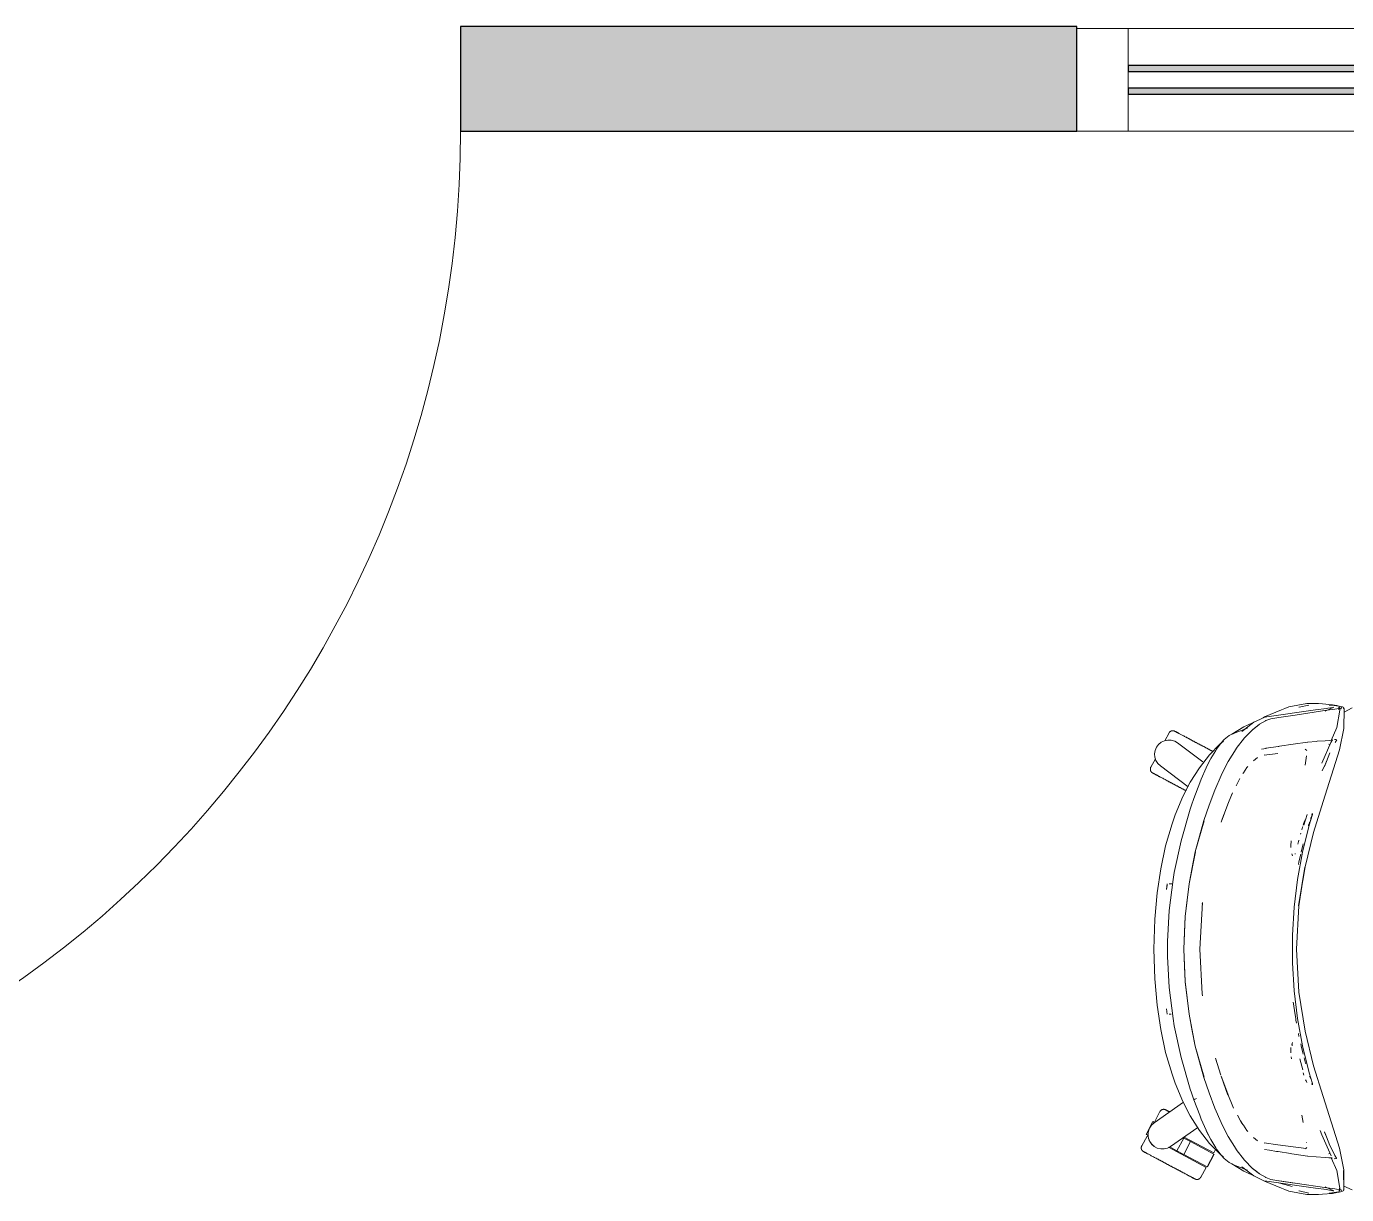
# Model space of a CAD drawing. Header units: millimetres. Extents: x 155927 to 295199, y -4084 to 97293.
# Drawn here: x 184676 to 185961, y 12473 to 13610 of the extents above; entities that cross this region are included whole.
import ezdxf

# ---------------------------------------------------------------- set-up
doc = ezdxf.new("R2010")
doc.units = ezdxf.units.MM
doc.header["$MEASUREMENT"] = 0
for name, color, linetype, lineweight in [('A-DOOR', 4, 'CONTINUOUS', 9), ('A-GLAZ-CURT', 7, 'CONTINUOUS', 9), ('A-GLAZ-CWMG', 7, 'CONTINUOUS', 9), ('A-WALL-PATT', 7, 'CONTINUOUS', 9), ('G-IMPT', 8, 'CONTINUOUS', 9), ('I-FURN', 8, 'CONTINUOUS', 9), ('I-WALL', 7, 'CONTINUOUS', 9)]:
    doc.layers.add(name, color=color, linetype=linetype, lineweight=lineweight)

msp = doc.modelspace()

# ---------------------------------------------------------------- hatches: boundary and pattern name
at = {"layer": 'A-GLAZ-CURT'}
h = msp.add_hatch(color=256, dxfattribs=at)
h.paths.add_polyline_path([(185748.8, 13543.6), (186598.8, 13543.6), (186598.8, 13549.6), (185748.8, 13549.6)], flags=0)
h.paths.add_polyline_path([(186598.8, 13565.6), (186598.8, 13571.6), (185748.8, 13571.6), (185748.8, 13565.6), (186553.2, 13565.6)], flags=0)
at = {"layer": 'A-WALL-PATT'}
msp.add_hatch(color=256, dxfattribs=at).paths.add_polyline_path([(185698.8, 13507.6), (185698.8, 13609.6), (185098.8, 13609.6), (185098.8, 13507.6)], flags=0)

# ---------------------------------------------------------------- linework, layer by layer
at = {"layer": 'A-DOOR'}
msp.add_arc((184088.8, 13507.6), 1010, 270, 0, dxfattribs=at)
at = {"layer": 'A-GLAZ-CURT', "lineweight": 30}
for p, q in [((186598.8, 13571.6), (185748.8, 13571.6)), ((185748.8, 13571.6), (185748.8, 13565.6)), ((185748.8, 13565.6), (186598.8, 13565.6)), ((186598.8, 13549.6), (185748.8, 13549.6)), ((185748.8, 13549.6), (185748.8, 13543.6)), ((185748.8, 13543.6), (186598.8, 13543.6))]:
    msp.add_line(p, q, dxfattribs=at)
at = {"layer": 'A-GLAZ-CWMG', "lineweight": 20}
for p, q in [((185748.8, 13607.6), (185698.8, 13607.6)), ((185698.8, 13607.6), (185698.8, 13507.6)), ((185748.8, 13507.6), (185748.8, 13607.6)), ((185698.8, 13507.6), (185748.8, 13507.6))]:
    msp.add_line(p, q, dxfattribs=at)
at = {"layer": 'A-GLAZ-CWMG'}
for p, q in [((186598.8, 13607.6), (185748.8, 13607.6)), ((186598.8, 13507.6), (185748.8, 13507.6))]:
    msp.add_line(p, q, dxfattribs=at)
at = {"layer": 'G-IMPT'}
for p, q in [((185881.5, 12937.6), (185898, 12944.4)), ((185931.2, 12944.5), (185883.9, 12937.8)), ((185898, 12944.4), (185901.3, 12945.8)), ((185905.2, 12947.4), (185901.3, 12945.8)), ((185922.9, 12950.6), (185905.2, 12947.4)), ((185942.1, 12944.1), (185911.3, 12939.5)), ((185915.4, 12947.2), (185914.9, 12947)), ((185924.7, 12949.2), (185915.4, 12947.2)), ((185922.9, 12950.6), (185929.9, 12950.7)), ((185929.9, 12950.7), (185934, 12950.7)), ((185931.2, 12944.5), (185941.8, 12945.9)), ((185938, 12950.3), (185934, 12950.7)), ((185947.3, 12949.5), (185938, 12950.3)), ((185949, 12947.1), (185940.6, 12943.1)), ((185943.1, 12946.1), (185941.8, 12945.9)), ((185950, 12945.2), (185942.1, 12944.1)), ((185943.1, 12946.1), (185948.1, 12946.9)), ((185947.1, 12949), (185944.5, 12949.2)), ((185951.8, 12948.5), (185947.1, 12949)), ((185947.3, 12949.5), (185947.8, 12949.5)), ((185947.8, 12949.5), (185952, 12948.7)), ((185949, 12947.1), (185948.1, 12946.9)), ((185956.2, 12946.3), (185950, 12945.2)), ((185952.4, 12948.4), (185951.8, 12948.5)), ((185952, 12948.7), (185954.3, 12948.2)), ((185952.1, 12927.2), (185954.8, 12944.2)), ((185952.4, 12948.4), (185955.7, 12947.9)), ((185953.6, 12944.9), (185954.3, 12948.2)), ((185953.6, 12944.9), (185954.1, 12947.8)), ((185954.1, 12947.8), (185954.8, 12944.2)), ((185955.6, 12946.1), (185956.7, 12946.7)), ((185955.6, 12946.1), (185956.2, 12946.3)), ((185957.6, 12947.3), (185955.7, 12947.9)), ((185955.8, 12945.2), (185955.9, 12945.7)), ((185956.2, 12946.3), (185955.9, 12945.7)), ((185956.2, 12946.3), (185956.7, 12946.7)), ((185957.6, 12947.3), (185958.1, 12947)), ((185958.1, 12947), (185958.5, 12946.5)), ((185959.1, 12945.5), (185958.5, 12946.5)), ((185958.6, 12945.9), (185958.5, 12946.5)), ((185958.5, 12946.5), (185958.5, 12946.4)), ((185958.6, 12945.9), (185958.5, 12946.4)), ((185958.7, 12926.5), (185959.1, 12945.5)), ((185959, 12942.3), (185966.9, 12946.4)), ((185859.4, 12923.6), (185871.1, 12932.5)), ((185869.9, 12931.9), (185861.3, 12927.9)), ((185876.8, 12930.6), (185869.8, 12925.1)), ((185877.6, 12935.6), (185871.1, 12932.5)), ((185876.8, 12930.6), (185882.6, 12933.9)), ((185877.6, 12935.6), (185881, 12937.1)), ((185880.3, 12936.9), (185881.5, 12937.6)), ((185883.9, 12937.8), (185881, 12937.1)), ((185882.6, 12933.9), (185883, 12934.1)), ((185887.8, 12935.8), (185883, 12934.1)), ((185887.8, 12935.8), (185895.5, 12937.1)), ((185911.3, 12939.5), (185895.5, 12937.1)), ((185847.3, 12919.5), (185842.4, 12915.6)), ((185847.3, 12919.5), (185848.4, 12920.1)), ((185848.4, 12920.1), (185850.9, 12921.2)), ((185861.3, 12927.9), (185849.8, 12920.8)), ((185850.9, 12921.2), (185853.1, 12922.3)), ((185865, 12926.8), (185853.1, 12922.3)), ((185859.4, 12923.6), (185861.4, 12924.8)), ((185862.1, 12917.2), (185869.8, 12925.1)), ((185869.6, 12924.8), (185876.5, 12930.2)), ((185869.6, 12924.8), (185873.2, 12927.6)), ((185876.5, 12930.2), (185873.2, 12927.6)), ((185952.1, 12927.2), (185946.5, 12914.8)), ((185958.7, 12926.5), (185954.5, 12905.5)), ((185837.9, 12911.1), (185827.9, 12900.9)), ((185829.2, 12897.1), (185834, 12905.1)), ((185834.8, 12906.4), (185834, 12905.1)), ((185839.6, 12912.6), (185834.8, 12906.4)), ((185837.9, 12911.1), (185841.6, 12914.1)), ((185842.4, 12915.6), (185839.6, 12912.6)), ((185850, 12900.5), (185853.9, 12906.6)), ((185853.9, 12906.6), (185854, 12906.8)), ((185862.1, 12917.2), (185854, 12906.8)), ((185878.6, 12906.1), (185880.8, 12906.6)), ((185880.8, 12906.6), (185882.8, 12907)), ((185883.2, 12907.1), (185882.8, 12907)), ((185894.9, 12908.9), (185883.2, 12907.1)), ((185894.9, 12908.9), (185895.6, 12909)), ((185896.1, 12909.1), (185895.6, 12909)), ((185909.4, 12911.2), (185896.1, 12909.1)), ((185909.4, 12911.2), (185923.5, 12913.2)), ((185922.8, 12904.8), (185921.2, 12906.1)), ((185923.6, 12913.2), (185923.5, 12913.2)), ((185923.6, 12913.2), (185931.8, 12913.8)), ((185931.8, 12913.8), (185932.8, 12913.9)), ((185932.8, 12913.9), (185940.7, 12914.5)), ((185946, 12912.7), (185937.5, 12892.7)), ((185938.5, 12855.3), (185954.5, 12905.5)), ((185940.7, 12914.5), (185944.5, 12914.8)), ((185944.5, 12911), (185944.1, 12910.7)), ((185944.6, 12914.8), (185944.5, 12914.8)), ((185944.6, 12914.8), (185947, 12915.1)), ((185947.7, 12915.4), (185946, 12912.7)), ((185947, 12915.1), (185947.7, 12915.4)), ((185947, 12915.1), (185947, 12915.1)), ((185949.6, 12915.8), (185951, 12915.7)), ((185951.9, 12915.4), (185950.3, 12912.9)), ((185950.3, 12912.9), (185951.9, 12915.4)), ((185951.9, 12915.4), (185950.4, 12912.9)), ((185951, 12915.7), (185951.9, 12915.4)), ((185951.9, 12915.4), (185951.9, 12915.4)), ((185818.1, 12888.2), (185827.9, 12900.9)), ((185828.9, 12896.5), (185824.9, 12888.5)), ((185828.9, 12896.5), (185829.2, 12897.1)), ((185842.7, 12887.4), (185846.2, 12894.2)), ((185850, 12900.5), (185846.2, 12894.2)), ((185870.8, 12894.9), (185874.7, 12898.3)), ((185894.6, 12902.2), (185881.3, 12900.4)), ((185881.3, 12900.4), (185881.8, 12900.6)), ((185922.5, 12899.9), (185921.1, 12890.7)), ((185922.5, 12899.9), (185922.4, 12899.5)), ((185940.8, 12892), (185937.8, 12885.3)), ((185939.8, 12889.4), (185941.8, 12894.6)), ((185941.8, 12894.6), (185939.8, 12889.4)), ((185941.8, 12894.3), (185939.8, 12889.4)), ((185941.8, 12894.3), (185945.1, 12902.8)), ((185809.1, 12874), (185818.1, 12888.2)), ((185824.7, 12888.1), (185819.9, 12877.1)), ((185824.7, 12888.1), (185824.9, 12888.5)), ((185833.1, 12866.5), (185839.3, 12880.7)), ((185842.7, 12887.4), (185839.3, 12880.7)), ((185861, 12883.2), (185860.6, 12882.6)), ((185864.5, 12888.3), (185861, 12883.2)), ((185864.5, 12888.3), (185865.3, 12889.4)), ((185802.1, 12860.2), (185809.1, 12874)), ((185812.9, 12858.4), (185818.5, 12873.5)), ((185819.9, 12877.1), (185818.5, 12873.5)), ((185827.6, 12851.6), (185833.1, 12866.5)), ((185857.5, 12877.7), (185854, 12870.7)), ((185794.5, 12842.2), (185802.1, 12860.2)), ((185812.9, 12858.4), (185810.5, 12851.6)), ((185845.9, 12852.8), (185846.6, 12854.5)), ((185846.6, 12854.5), (185850.3, 12863.8)), ((185850.3, 12863.8), (185849.3, 12861.6)), ((185929.3, 12825.3), (185938.5, 12855.3)), ((185794.5, 12842.2), (185791.5, 12833.5)), ((185809.3, 12848), (185800.4, 12817.1)), ((185809.3, 12848), (185810.5, 12851.6)), ((185827.6, 12851.6), (185822.6, 12836.7)), ((185839.2, 12835.3), (185845.9, 12852.8)), ((185839.2, 12835.3), (185841.9, 12842.8)), ((185919.9, 12832.3), (185923, 12842.7)), ((185925.1, 12832.3), (185928.4, 12843.5)), ((185925.1, 12832.3), (185928.2, 12843.1)), ((185925.1, 12832.3), (185928.2, 12842.8)), ((185927.3, 12843), (185927.9, 12843.3)), ((185927.3, 12843), (185927.5, 12843.1)), ((185928.4, 12843.5), (185928.2, 12843.7)), ((185928.2, 12842.8), (185928.2, 12843.1)), ((185791.5, 12833.5), (185785.3, 12812.2)), ((185814.2, 12806.2), (185822.6, 12836.7)), ((185814.2, 12806.2), (185822.7, 12836.6)), ((185818.9, 12823.4), (185822.7, 12836.6)), ((185918.6, 12830.3), (185917.8, 12827.9)), ((185918.6, 12806), (185925.1, 12832.3)), ((185918.9, 12831.1), (185918.6, 12830.3)), ((185920, 12834.6), (185919.3, 12832.3)), ((185920, 12834.6), (185920.3, 12835.3)), ((185921, 12837.4), (185920.3, 12835.3)), ((185924.5, 12832.3), (185924.3, 12831.8)), ((185924.5, 12832.3), (185925.2, 12834.5)), ((185925.5, 12835.3), (185925.2, 12834.5)), ((185926.5, 12838), (185926.8, 12839)), ((185926.8, 12839), (185927.2, 12840.1)), ((185793.7, 12786.3), (185800.4, 12817.1)), ((185818.9, 12823.4), (185814.2, 12806.2)), ((185907.2, 12812.7), (185907.5, 12816.4)), ((185907.5, 12816.4), (185907.6, 12816.9)), ((185914.9, 12817.8), (185913.9, 12813.9)), ((185914.9, 12817.8), (185914.6, 12816.2)), ((185916.9, 12824.6), (185916.5, 12823.4)), ((185929.3, 12825.3), (185921, 12791.6)), ((185785.3, 12812.2), (185780.5, 12789.9)), ((185808.1, 12775.1), (185814.3, 12806.3)), ((185814.3, 12806.3), (185808.1, 12775.1)), ((185814.2, 12806.2), (185811.2, 12791.2)), ((185907.2, 12812.7), (185907.1, 12811.3)), ((185907.1, 12810.6), (185907.1, 12811.3)), ((185908.7, 12802.5), (185908, 12804.5)), ((185908.7, 12802.5), (185908.5, 12803.6)), ((185911.3, 12804.1), (185911.5, 12804.6)), ((185918.6, 12806), (185913.6, 12779.3)), ((185915.1, 12796.5), (185916.8, 12804)), ((185917.2, 12805.9), (185918.8, 12812.7)), ((185918.8, 12812.7), (185919.1, 12814)), ((185777, 12766.4), (185780.5, 12789.9)), ((185808.1, 12775.1), (185811.2, 12791.2)), ((185914.6, 12793.9), (185915.1, 12796.5)), ((185921, 12791.6), (185914.8, 12753.9)), ((185914.8, 12753.9), (185920.8, 12791.3)), ((185915, 12753.7), (185920.8, 12791.3)), ((185788.7, 12749.2), (185792.5, 12779.4)), ((185792.5, 12779.4), (185793.7, 12786.3)), ((185913.6, 12779.3), (185910.3, 12752.4)), ((185774.7, 12740.9), (185777, 12766.4)), ((185786.9, 12775.1), (185786.2, 12769.7)), ((185786.8, 12773.5), (185786.2, 12769.7)), ((185788.6, 12775.2), (185790.7, 12775.1)), ((185788.6, 12775.2), (185788.8, 12775.2)), ((185792, 12775.1), (185790.7, 12775.1)), ((185804.2, 12743.5), (185808.1, 12775.1)), ((185804.3, 12743.5), (185808.1, 12775.1)), ((185806.1, 12759.6), (185808.1, 12775.1)), ((185806.1, 12759.6), (185804.3, 12743.5)), ((185818.7, 12711.7), (185821.2, 12757.1)), ((185821.2, 12757.1), (185821, 12755.5)), ((185821, 12755.5), (185821.2, 12756.8)), ((185821.3, 12757), (185821.2, 12756.8)), ((185908.7, 12725.3), (185910.3, 12752.4)), ((185915, 12753.7), (185912.7, 12711.7)), ((185773.9, 12711.7), (185774.7, 12740.9)), ((185787.1, 12719), (185788.7, 12749.2)), ((185802.9, 12711.7), (185804.2, 12743.5)), ((185804.3, 12743.5), (185803.1, 12711.7)), ((185804.3, 12743.5), (185803.6, 12728.6)), ((185803.6, 12728.6), (185803.1, 12711.7)), ((185908.7, 12698.2), (185908.7, 12725.3)), ((185787.1, 12719), (185787, 12711.7)), ((185774.7, 12682.6), (185773.9, 12711.7)), ((185787.1, 12704.4), (185787, 12711.7)), ((185787.1, 12704.4), (185788.7, 12674.2)), ((185804.2, 12679.9), (185802.9, 12711.7)), ((185803.6, 12694.8), (185803.1, 12711.7)), ((185804.3, 12680), (185803.1, 12711.7)), ((185818.7, 12711.7), (185821, 12668)), ((185818.7, 12711.7), (185821, 12668)), ((185915, 12669.7), (185912.7, 12711.7)), ((185803.6, 12694.8), (185804.3, 12680)), ((185908.7, 12698.2), (185910.3, 12671.1)), ((185777, 12657), (185774.7, 12682.6)), ((185788.7, 12674.2), (185792.5, 12644)), ((185804.2, 12679.9), (185808.1, 12648.3)), ((185804.3, 12680), (185808.1, 12648.4)), ((185804.3, 12680), (185806.1, 12663.9)), ((185808.1, 12648.4), (185806.1, 12663.9)), ((185821, 12668), (185821.3, 12666.2)), ((185821, 12668), (185821.2, 12666.7)), ((185821.3, 12666.5), (185821.2, 12666.7)), ((185913.6, 12644.2), (185910.3, 12671.1)), ((185921, 12631.8), (185915, 12669.7)), ((185780.5, 12633.6), (185777, 12657)), ((185786.9, 12648.3), (185786.2, 12653.7)), ((185790.7, 12648.4), (185788.6, 12648.3)), ((185788.6, 12648.3), (185788.8, 12648.3)), ((185814.2, 12617.3), (185808.1, 12648.4)), ((185808.1, 12648.4), (185811.2, 12632.3)), ((185814.2, 12617.3), (185808.1, 12648.3)), ((185909.7, 12658.3), (185909.5, 12660)), ((185911, 12649.8), (185909.7, 12658.3)), ((185911, 12649.8), (185911.9, 12644.2)), ((185792.5, 12644), (185793.7, 12637.1)), ((185800.4, 12606.3), (185793.7, 12637.1)), ((185911.9, 12644.2), (185912.1, 12642.6)), ((185912.7, 12639.7), (185912.1, 12642.6)), ((185918.6, 12617.5), (185913.6, 12644.2)), ((185785.3, 12611.2), (185780.5, 12633.6)), ((185814.2, 12617.3), (185811.2, 12632.3)), ((185914.6, 12629.6), (185915.1, 12626.7)), ((185921, 12631.8), (185929.3, 12598.1)), ((185791.5, 12590), (185785.3, 12611.2)), ((185818.9, 12600), (185814.2, 12617.3)), ((185814.2, 12617.3), (185822.6, 12586.8)), ((185814.2, 12617.3), (185822.7, 12586.9)), ((185907.1, 12615.9), (185907.2, 12610.8)), ((185907.1, 12615.9), (185907.1, 12613.1)), ((185907.2, 12610.8), (185907.1, 12613.1)), ((185908.7, 12620.9), (185908, 12619)), ((185908.5, 12619.9), (185908.4, 12617.6)), ((185908.4, 12617.7), (185908.4, 12617.6)), ((185908.5, 12619.9), (185908.7, 12620.9)), ((185916.8, 12619.5), (185917.2, 12617.5)), ((185918.8, 12610.8), (185917.2, 12617.5)), ((185918.6, 12617.5), (185925.1, 12591.2)), ((185918.8, 12610.8), (185919.1, 12609.5)), ((185800.4, 12606.3), (185809.3, 12575.5)), ((185818.9, 12600), (185822.7, 12586.9)), ((185833.7, 12605.6), (185834.8, 12602.2)), ((185833.7, 12605.6), (185838.9, 12589.1)), ((185907.5, 12607), (185907.8, 12604.9)), ((185918.8, 12594.3), (185915.9, 12604.8)), ((185920.1, 12605.8), (185920.1, 12605.9)), ((185920.4, 12604.6), (185920.1, 12605.8)), ((185920.4, 12604.6), (185921.5, 12600.6)), ((185921.5, 12600.6), (185921.7, 12599.9)), ((185938.5, 12568.2), (185929.3, 12598.1)), ((185791.5, 12590), (185794.5, 12581.3)), ((185822.6, 12586.8), (185827.6, 12571.9)), ((185839.2, 12588.1), (185846, 12569.7)), ((185839.2, 12588.1), (185845.9, 12570.7)), ((185919.3, 12591.2), (185920, 12589)), ((185922, 12583.4), (185921.6, 12584.5)), ((185925.1, 12591.2), (185928.2, 12580.8)), ((185926.3, 12586), (185925.5, 12588.1)), ((185926.3, 12586), (185926.5, 12585.3)), ((185794.5, 12581.3), (185802.1, 12563.3)), ((185809.3, 12575.5), (185810.5, 12571.9)), ((185812.9, 12565), (185810.5, 12571.9)), ((185833.1, 12557), (185827.6, 12571.9)), ((185845.9, 12570.7), (185846.6, 12568.9)), ((185922, 12583.4), (185922.6, 12581.8)), ((185927.3, 12580.5), (185927.5, 12580.4)), ((185927.3, 12580.5), (185927.9, 12580.1)), ((185928.3, 12580.5), (185928.2, 12580.8)), ((185928.3, 12580.2), (185928.3, 12580.5)), ((185928.4, 12580), (185928.3, 12580.2)), ((185928.3, 12579.7), (185928.4, 12580)), ((185809.1, 12549.5), (185802.1, 12563.3)), ((185812.9, 12565.1), (185813.3, 12565.4)), ((185813.3, 12565.4), (185812.9, 12565.1)), ((185812.9, 12565), (185812.9, 12565.1)), ((185812.9, 12565.1), (185812.9, 12565.1)), ((185812.9, 12565.1), (185812.9, 12565)), ((185818.5, 12550), (185812.9, 12565)), ((185814.2, 12565.8), (185813.3, 12565.4)), ((185813.5, 12565.5), (185813.3, 12565.4)), ((185814.2, 12565.8), (185813.5, 12565.5)), ((185814.2, 12565.8), (185815.2, 12566.2)), ((185814.2, 12565.8), (185814.6, 12566)), ((185815.2, 12566.2), (185814.6, 12566)), ((185849.3, 12561.9), (185846.6, 12568.9)), ((185849.3, 12561.9), (185847, 12567.3)), ((185851.5, 12557), (185849.3, 12561.9)), ((185938.5, 12568.2), (185954.5, 12517.9)), ((185818.1, 12535.2), (185809.1, 12549.5)), ((185819.9, 12546.3), (185818.5, 12550)), ((185824.7, 12535.4), (185819.9, 12546.3)), ((185833.1, 12557), (185839.3, 12542.8)), ((185855.4, 12550), (185859.6, 12541.9)), ((185917.8, 12550.1), (185919.2, 12542.8)), ((185818.1, 12535.2), (185827.9, 12522.6)), ((185824.9, 12534.9), (185824.7, 12535.4)), ((185824.7, 12535.4), (185829.2, 12526.3)), ((185824.7, 12535.4), (185828.9, 12526.9)), ((185824.9, 12534.9), (185829.2, 12526.3)), ((185842.7, 12536), (185839.3, 12542.8)), ((185842.7, 12536), (185846.2, 12529.2)), ((185858.1, 12544.6), (185860.6, 12540.9)), ((185858.1, 12544.6), (185859.6, 12541.9)), ((185860.6, 12540.9), (185861, 12540.3)), ((185861, 12540.3), (185864.5, 12535.2)), ((185864.5, 12535.2), (185865.3, 12534.1)), ((185935.8, 12535.3), (185937.5, 12530.8)), ((185941.8, 12529.1), (185939.8, 12534)), ((185939.8, 12534), (185941.8, 12528.9)), ((185941.8, 12528.9), (185940, 12533.4)), ((185837.9, 12512.3), (185827.9, 12522.6)), ((185829.2, 12526.3), (185828.9, 12526.9)), ((185829.2, 12526.3), (185834, 12518.3)), ((185850, 12523), (185846.2, 12529.2)), ((185850, 12523), (185853.9, 12516.9)), ((185870.8, 12528.5), (185874.7, 12525.2)), ((185894.6, 12521.3), (185881.3, 12523)), ((185881.3, 12523), (185881.8, 12522.9)), ((185894.6, 12521.3), (185922, 12517.5)), ((185922.5, 12523.6), (185922.4, 12523.9)), ((185937.5, 12530.8), (185946.5, 12510.6)), ((185945.1, 12520.6), (185941.8, 12529.1)), ((185945.1, 12520.6), (185950.4, 12510.5)), ((185834.8, 12517), (185834, 12518.3)), ((185839.6, 12510.9), (185834.8, 12517)), ((185841.6, 12509.3), (185837.9, 12512.3)), ((185839.6, 12510.9), (185842.4, 12507.9)), ((185847.3, 12504), (185842.4, 12507.9)), ((185854, 12516.7), (185853.9, 12516.9)), ((185862.1, 12506.2), (185854, 12516.7)), ((185886.5, 12515.9), (185881.4, 12516.7)), ((185886.5, 12515.9), (185893.3, 12514.8)), ((185893.3, 12514.8), (185895, 12514.6)), ((185906.7, 12512.7), (185895, 12514.6)), ((185908.3, 12512.5), (185906.7, 12512.7)), ((185923.5, 12510.3), (185908.3, 12512.5)), ((185922.8, 12518.6), (185921.3, 12517.4)), ((185921.5, 12517.4), (185921.7, 12517.5)), ((185922, 12517.5), (185921.7, 12517.5)), ((185923.5, 12510.3), (185923.6, 12510.2)), ((185923.6, 12510.2), (185931.8, 12509.6)), ((185940.7, 12509), (185931.8, 12509.6)), ((185940.7, 12509), (185944.1, 12508.7)), ((185944.1, 12512.8), (185944.5, 12512.5)), ((185944.4, 12508.7), (185944.1, 12508.7)), ((185944.4, 12508.7), (185946.9, 12508.4)), ((185952.1, 12496.3), (185946.5, 12508.6)), ((185946.9, 12508.4), (185947, 12508.4)), ((185947.7, 12508.1), (185947, 12508.4)), ((185949.5, 12507.6), (185951, 12507.8)), ((185951.7, 12508.1), (185949.9, 12510.8)), ((185951.7, 12508.1), (185950.4, 12510.5)), ((185951, 12507.8), (185951.7, 12508)), ((185951.7, 12508.1), (185951.8, 12508.2)), ((185951.7, 12508), (185951.7, 12508.1)), ((185954.5, 12517.9), (185958.7, 12497)), ((185848.4, 12503.4), (185847.3, 12504)), ((185848.4, 12503.4), (185850.9, 12502.2)), ((185849.8, 12502.7), (185849, 12503.2)), ((185849.8, 12502.7), (185861.3, 12495.6)), ((185850.9, 12502.2), (185853.1, 12501.2)), ((185865, 12496.6), (185853.1, 12501.2)), ((185859.4, 12499.9), (185871, 12491)), ((185859.4, 12499.9), (185861.7, 12498.5)), ((185861.3, 12495.6), (185869.9, 12491.6)), ((185869.8, 12498.3), (185862.1, 12506.2)), ((185876.5, 12493.2), (185869.6, 12498.6)), ((185869.6, 12498.6), (185873.2, 12495.8)), ((185869.8, 12498.3), (185876.8, 12492.9)), ((185876.5, 12493.2), (185873.2, 12495.8)), ((185952.1, 12496.3), (185954.8, 12479.2)), ((185958.3, 12496.1), (185958.9, 12477.6)), ((185958.3, 12496.1), (185958.8, 12478.1)), ((185958.7, 12497), (185958.8, 12478.1)), ((185871, 12491), (185877.6, 12487.9)), ((185876.8, 12492.9), (185882.6, 12489.6)), ((185877.6, 12487.9), (185881, 12486.3)), ((185880.3, 12486.6), (185881.5, 12485.8)), ((185883.9, 12485.7), (185881, 12486.3)), ((185881.5, 12485.8), (185898, 12479)), ((185883, 12489.4), (185882.6, 12489.6)), ((185883, 12489.4), (185887.8, 12487.6)), ((185931.2, 12479), (185883.9, 12485.7)), ((185887.8, 12487.6), (185895.5, 12486.3)), ((185908.4, 12480.6), (185895.4, 12484.1)), ((185910.6, 12484), (185895.5, 12486.3)), ((185910.6, 12484), (185896.1, 12486.3)), ((185911.3, 12483.9), (185896.1, 12486.3)), ((185908.4, 12480.6), (185896.5, 12483.9)), ((185911.3, 12483.9), (185942.1, 12479.4)), ((185966.9, 12477.5), (185958.7, 12481.1)), ((185898, 12479), (185901.3, 12477.7)), ((185905.2, 12476.1), (185901.3, 12477.7)), ((185922.9, 12472.8), (185905.2, 12476.1)), ((185915.4, 12476.3), (185914.9, 12476.4)), ((185924.7, 12474.2), (185915.4, 12476.3)), ((185922.9, 12472.8), (185929.9, 12472.8)), ((185934, 12472.8), (185929.9, 12472.8)), ((185931.2, 12479), (185941.8, 12477.6)), ((185938, 12473.1), (185934, 12472.8)), ((185938, 12473.1), (185947.3, 12473.9)), ((185940.6, 12480.4), (185949, 12476.4)), ((185943.1, 12477.4), (185941.8, 12477.6)), ((185942.1, 12479.4), (185950, 12478.3)), ((185948.1, 12476.5), (185943.1, 12477.4)), ((185947.1, 12474.5), (185944.5, 12474.2)), ((185947.1, 12474.5), (185951.8, 12475)), ((185947.3, 12473.9), (185947.8, 12474)), ((185952, 12474.8), (185947.8, 12474)), ((185949, 12476.4), (185948.1, 12476.5)), ((185956.2, 12477.2), (185950, 12478.3)), ((185952.4, 12475.1), (185951.8, 12475)), ((185952, 12474.8), (185954.3, 12475.2)), ((185952.4, 12475.1), (185955.7, 12475.6)), ((185954.1, 12475.6), (185954.7, 12479.2)), ((185954.1, 12475.6), (185954.8, 12479.2)), ((185954.7, 12479.2), (185954.3, 12475.2)), ((185955.6, 12477.3), (185956.7, 12476.8)), ((185955.6, 12477.3), (185956.2, 12477.2)), ((185955.7, 12475.6), (185957.6, 12476.1)), ((185955.9, 12477.7), (185955.8, 12478.2)), ((185955.9, 12477.7), (185956.2, 12477.2)), ((185956.2, 12477.2), (185956.7, 12476.8)), ((185958.1, 12476.5), (185957.6, 12476.1)), ((185958.1, 12476.5), (185958.5, 12477)), ((185958.9, 12477.5), (185958.5, 12477)), ((185958.9, 12477.5), (185958.7, 12478.4)), ((185958.7, 12478.4), (185958.7, 12478.3)), ((185958.8, 12478.1), (185958.7, 12478.3)), ((185958.9, 12477.6), (185958.8, 12478.1))]:
    msp.add_line(p, q, dxfattribs=at)
at = {"layer": 'I-FURN'}
for p, q in [((185788.6, 12922.1), (185784.6, 12914.5)), ((185788.6, 12922.1), (185788.7, 12922.3)), ((185788.7, 12922.3), (185788.8, 12922.4)), ((185788.8, 12922.4), (185788.9, 12922.5)), ((185788.9, 12922.5), (185789, 12922.7)), ((185789, 12922.7), (185789.1, 12922.8)), ((185789.1, 12922.8), (185789.2, 12922.9)), ((185789.2, 12922.9), (185789.3, 12923)), ((185789.3, 12923), (185789.4, 12923.1)), ((185789.4, 12923.1), (185789.5, 12923.2)), ((185789.5, 12923.2), (185789.7, 12923.3)), ((185789.7, 12923.3), (185789.8, 12923.4)), ((185789.8, 12923.4), (185789.9, 12923.5)), ((185789.9, 12923.5), (185790.1, 12923.6)), ((185790.1, 12923.6), (185790.2, 12923.7)), ((185790.2, 12923.7), (185790.3, 12923.8)), ((185790.3, 12923.8), (185790.5, 12923.9)), ((185790.5, 12923.9), (185790.6, 12923.9)), ((185790.6, 12923.9), (185790.8, 12924)), ((185790.8, 12924), (185790.9, 12924)), ((185790.9, 12924), (185791.1, 12924.1)), ((185791.1, 12924.1), (185791.2, 12924.1)), ((185791.2, 12924.1), (185791.4, 12924.2)), ((185791.4, 12924.2), (185791.6, 12924.2)), ((185791.6, 12924.2), (185791.7, 12924.2)), ((185791.7, 12924.2), (185791.9, 12924.2)), ((185791.9, 12924.2), (185792, 12924.2)), ((185792, 12924.2), (185792.2, 12924.2)), ((185792.2, 12924.2), (185792.4, 12924.2)), ((185792.4, 12924.2), (185792.5, 12924.2)), ((185792.5, 12924.2), (185792.7, 12924.2)), ((185792.7, 12924.2), (185792.8, 12924.2)), ((185792.8, 12924.2), (185793, 12924.2)), ((185793, 12924.2), (185793.2, 12924.1)), ((185793.2, 12924.1), (185793.3, 12924.1)), ((185793.3, 12924.1), (185793.5, 12924)), ((185793.5, 12924), (185793.6, 12924)), ((185793.6, 12924), (185793.8, 12923.9)), ((185793.8, 12923.9), (185793.9, 12923.9)), ((185793.9, 12923.9), (185794.1, 12923.8)), ((185794.1, 12923.8), (185794.1, 12923.8)), ((185794.1, 12923.8), (185794.1, 12923.8)), ((185794.1, 12923.8), (185794.2, 12923.7)), ((185794.2, 12923.7), (185794.1, 12923.8)), ((185794.1, 12923.8), (185794.1, 12923.8)), ((185794.1, 12923.8), (185794.1, 12923.8)), ((185794.2, 12923.7), (185794.3, 12923.7)), ((185794.4, 12923.6), (185794.2, 12923.7)), ((185794.3, 12923.7), (185794.4, 12923.6)), ((185794.4, 12923.6), (185794.6, 12923.5)), ((185794.5, 12923.6), (185794.4, 12923.6)), ((185794.7, 12923.5), (185794.5, 12923.6)), ((185794.6, 12923.5), (185794.8, 12923.4)), ((185795, 12923.3), (185794.7, 12923.5)), ((185794.8, 12923.4), (185795.1, 12923.3)), ((185795.2, 12923.2), (185795, 12923.3)), ((185795.1, 12923.3), (185795.4, 12923.1)), ((185795.6, 12923), (185795.2, 12923.2)), ((185795.4, 12923.1), (185795.7, 12922.9)), ((185795.9, 12922.8), (185795.6, 12923)), ((185795.7, 12922.9), (185796.1, 12922.7)), ((185796.3, 12922.6), (185795.9, 12922.8)), ((185796.1, 12922.7), (185796.5, 12922.5)), ((185796.7, 12922.4), (185796.3, 12922.6)), ((185796.5, 12922.5), (185796.9, 12922.3)), ((185797.2, 12922.1), (185796.7, 12922.4)), ((185796.9, 12922.3), (185797.4, 12922)), ((185797.7, 12921.9), (185797.2, 12922.1)), ((185797.4, 12922), (185797.9, 12921.7)), ((185798.2, 12921.6), (185797.7, 12921.9)), ((185797.9, 12921.7), (185798.5, 12921.4)), ((185798.8, 12921.3), (185798.2, 12921.6)), ((185798.5, 12921.4), (185799.1, 12921.1)), ((185799.4, 12921), (185798.8, 12921.3)), ((185800, 12920.6), (185799.4, 12921)), ((185800.7, 12920.3), (185800, 12920.6)), ((185801.4, 12919.9), (185800.7, 12920.3)), ((185802.1, 12919.5), (185801.4, 12919.9)), ((185802.9, 12919.1), (185802.1, 12919.5)), ((185803.6, 12918.7), (185802.9, 12919.1)), ((185804.4, 12918.3), (185803.6, 12918.7)), ((185805.3, 12917.8), (185804.4, 12918.3)), ((185804.8, 12918.1), (185805.7, 12917.6)), ((185806.1, 12917.4), (185805.3, 12917.8)), ((185774.6, 12901.7), (185775.1, 12905.1)), ((185775.1, 12905.1), (185776.5, 12908.2)), ((185776.5, 12908.2), (185778.5, 12910.9)), ((185778.5, 12910.9), (185781.1, 12913)), ((185781.1, 12913), (185784.2, 12914.4)), ((185784.2, 12914.4), (185787.5, 12915.1)), ((185787.5, 12915.1), (185790.8, 12915)), ((185790.8, 12915), (185794.1, 12914)), ((185794.1, 12914), (185797, 12912.3)), ((185797, 12912.3), (185821.5, 12893.9)), ((185805.7, 12917.6), (185806.5, 12917.2)), ((185807, 12916.9), (185806.1, 12917.4)), ((185806.5, 12917.2), (185807.4, 12916.7)), ((185807.9, 12916.5), (185807, 12916.9)), ((185807.4, 12916.7), (185808.3, 12916.2)), ((185808.8, 12916), (185807.9, 12916.5)), ((185808.3, 12916.2), (185809.2, 12915.7)), ((185809.7, 12915.5), (185808.8, 12916)), ((185809.2, 12915.7), (185810.1, 12915.3)), ((185810.6, 12915), (185809.7, 12915.5)), ((185810.1, 12915.3), (185811.1, 12914.8)), ((185811.6, 12914.5), (185810.6, 12915)), ((185811.1, 12914.8), (185812, 12914.2)), ((185812.6, 12914), (185811.6, 12914.5)), ((185812, 12914.2), (185813, 12913.7)), ((185813.5, 12913.4), (185812.6, 12914)), ((185813, 12913.7), (185814, 12913.2)), ((185814.5, 12912.9), (185813.5, 12913.4)), ((185814, 12913.2), (185815, 12912.7)), ((185815.5, 12912.4), (185814.5, 12912.9)), ((185815, 12912.7), (185816, 12912.2)), ((185816.5, 12911.9), (185815.5, 12912.4)), ((185816, 12912.2), (185817, 12911.6)), ((185817.5, 12911.3), (185816.5, 12911.9)), ((185817, 12911.6), (185818, 12911.1)), ((185818.5, 12910.8), (185817.5, 12911.3)), ((185818, 12911.1), (185819, 12910.6)), ((185819.5, 12910.3), (185818.5, 12910.8)), ((185819, 12910.6), (185820, 12910)), ((185820.5, 12909.7), (185819.5, 12910.3)), ((185820, 12910), (185821, 12909.5)), ((185821.5, 12909.2), (185820.5, 12909.7)), ((185821, 12909.5), (185822, 12909)), ((185822.5, 12908.7), (185821.5, 12909.2)), ((185822, 12909), (185823, 12908.4)), ((185823.5, 12908.1), (185822.5, 12908.7)), ((185823, 12908.4), (185824, 12907.9)), ((185824.5, 12907.6), (185823.5, 12908.1)), ((185824, 12907.9), (185824.9, 12907.4)), ((185825.5, 12907.1), (185824.5, 12907.6)), ((185824.9, 12907.4), (185825.9, 12906.9)), ((185826.4, 12906.6), (185825.5, 12907.1)), ((185825.9, 12906.9), (185826.9, 12906.3)), ((185827.4, 12906.1), (185826.4, 12906.6)), ((185826.9, 12906.3), (185827.8, 12905.8)), ((185828.3, 12905.6), (185827.4, 12906.1)), ((185827.8, 12905.8), (185828.8, 12905.3)), ((185829.3, 12905.1), (185828.3, 12905.6)), ((185828.8, 12905.3), (185829.7, 12904.8)), ((185830.2, 12904.6), (185829.3, 12905.1)), ((185829.7, 12904.8), (185830.6, 12904.4)), ((185775.3, 12897), (185770.8, 12888.6)), ((185774.9, 12898.4), (185774.6, 12901.7)), ((185775.9, 12895.2), (185774.9, 12898.4)), ((185777.7, 12892.3), (185775.9, 12895.2)), ((185780.2, 12890), (185777.7, 12892.3)), ((185831.1, 12904.1), (185830.2, 12904.6)), ((185770.4, 12887.5), (185770.5, 12887.7)), ((185770.4, 12887.4), (185770.4, 12887.5)), ((185770.4, 12887.2), (185770.4, 12887.4)), ((185770.4, 12887), (185770.4, 12887.2)), ((185770.4, 12886.9), (185770.4, 12887)), ((185770.4, 12886.7), (185770.4, 12886.9)), ((185770.4, 12886.6), (185770.4, 12886.7)), ((185770.4, 12886.4), (185770.4, 12886.6)), ((185770.4, 12886.2), (185770.4, 12886.4)), ((185770.4, 12886.1), (185770.4, 12886.2)), ((185770.4, 12885.9), (185770.4, 12886.1)), ((185770.5, 12885.8), (185770.4, 12885.9)), ((185770.5, 12887.8), (185770.6, 12888)), ((185770.5, 12887.7), (185770.5, 12887.8)), ((185770.5, 12885.6), (185770.5, 12885.8)), ((185770.6, 12885.4), (185770.5, 12885.6)), ((185770.6, 12888.1), (185770.7, 12888.3)), ((185770.6, 12888), (185770.6, 12888.1)), ((185770.6, 12885.3), (185770.6, 12885.4)), ((185770.7, 12885.1), (185770.6, 12885.3)), ((185770.7, 12888.4), (185770.8, 12888.6)), ((185770.7, 12888.3), (185770.7, 12888.4)), ((185770.8, 12885), (185770.7, 12885.1)), ((185770.8, 12888.6), (185770.8, 12888.6)), ((185770.8, 12884.9), (185770.8, 12885)), ((185770.9, 12884.7), (185770.8, 12884.9)), ((185771, 12884.6), (185770.9, 12884.7)), ((185771.1, 12884.4), (185771, 12884.6)), ((185771.2, 12884.3), (185771.1, 12884.4)), ((185771.3, 12884.2), (185771.2, 12884.3)), ((185771.4, 12884.1), (185771.3, 12884.2)), ((185771.5, 12883.9), (185771.4, 12884.1)), ((185771.6, 12883.8), (185771.5, 12883.9)), ((185771.7, 12883.7), (185771.6, 12883.8)), ((185771.8, 12883.6), (185771.7, 12883.7)), ((185772, 12883.5), (185771.8, 12883.6)), ((185772.1, 12883.4), (185772, 12883.5)), ((185772.2, 12883.3), (185772.1, 12883.4)), ((185772.4, 12883.2), (185772.2, 12883.3)), ((185772.5, 12883.2), (185772.4, 12883.2)), ((185772.6, 12883.1), (185772.5, 12883.2)), ((185772.5, 12883.2), (185772.5, 12883.2)), ((185772.5, 12883.2), (185772.5, 12883.2)), ((185772.5, 12883.2), (185772.6, 12883.1)), ((185772.8, 12883), (185772.6, 12883.1)), ((185772.6, 12883.1), (185772.6, 12883.1)), ((185772.6, 12883.1), (185772.7, 12883.1)), ((185772.7, 12883.1), (185772.8, 12883)), ((185772.9, 12882.9), (185772.8, 12883)), ((185772.8, 12883), (185773, 12882.9)), ((185773.1, 12882.8), (185772.9, 12882.9)), ((185773, 12882.9), (185773.2, 12882.8)), ((185773.4, 12882.7), (185773.1, 12882.8)), ((185773.2, 12882.8), (185773.5, 12882.6)), ((185773.6, 12882.6), (185773.4, 12882.7)), ((185773.5, 12882.6), (185773.8, 12882.5)), ((185774, 12882.4), (185773.6, 12882.6)), ((185773.8, 12882.5), (185774.1, 12882.3)), ((185774.3, 12882.2), (185774, 12882.4)), ((185774.1, 12882.3), (185774.5, 12882.1)), ((185774.7, 12882), (185774.3, 12882.2)), ((185774.5, 12882.1), (185774.9, 12881.9)), ((185775.1, 12881.8), (185774.7, 12882)), ((185774.9, 12881.9), (185775.3, 12881.7)), ((185775.6, 12881.5), (185775.1, 12881.8)), ((185775.3, 12881.7), (185775.8, 12881.4)), ((185776.1, 12881.2), (185775.6, 12881.5)), ((185775.8, 12881.4), (185776.3, 12881.1)), ((185776.6, 12881), (185776.1, 12881.2)), ((185776.3, 12881.1), (185776.9, 12880.8)), ((185777.2, 12880.7), (185776.6, 12881)), ((185776.9, 12880.8), (185777.5, 12880.5)), ((185777.5, 12880.5), (185778.1, 12880.2)), ((185778.1, 12880.2), (185778.7, 12879.8)), ((185778.7, 12879.8), (185779.4, 12879.5)), ((185779.4, 12879.5), (185780.1, 12879.1)), ((185807.2, 12869.6), (185780.2, 12890)), ((185780.1, 12879.1), (185780.9, 12878.7)), ((185780.9, 12878.7), (185781.6, 12878.3)), ((185781.6, 12878.3), (185782.4, 12877.9)), ((185782.4, 12877.9), (185783.2, 12877.5)), ((185783.2, 12877.5), (185784.1, 12877)), ((185784.1, 12877), (185784.9, 12876.6)), ((185784.9, 12876.6), (185785.8, 12876.1)), ((185785.8, 12876.1), (185786.7, 12875.6)), ((185787.2, 12875.4), (185786.3, 12875.8)), ((185786.7, 12875.6), (185787.6, 12875.1)), ((185788.1, 12874.9), (185787.2, 12875.4)), ((185787.6, 12875.1), (185788.5, 12874.6)), ((185789, 12874.4), (185788.1, 12874.9)), ((185788.5, 12874.6), (185789.5, 12874.1)), ((185790, 12873.9), (185789, 12874.4)), ((185789.5, 12874.1), (185790.4, 12873.6)), ((185791, 12873.4), (185790, 12873.9)), ((185790.4, 12873.6), (185791.4, 12873.1)), ((185791.9, 12872.8), (185791, 12873.4)), ((185791.4, 12873.1), (185792.4, 12872.6)), ((185792.9, 12872.3), (185791.9, 12872.8)), ((185792.4, 12872.6), (185793.4, 12872.1)), ((185793.9, 12871.8), (185792.9, 12872.3)), ((185793.4, 12872.1), (185794.4, 12871.5)), ((185794.9, 12871.3), (185793.9, 12871.8)), ((185794.4, 12871.5), (185795.4, 12871)), ((185795.9, 12870.7), (185794.9, 12871.3)), ((185795.4, 12871), (185796.4, 12870.5)), ((185796.9, 12870.2), (185795.9, 12870.7)), ((185796.4, 12870.5), (185797.4, 12869.9)), ((185797.9, 12869.7), (185796.9, 12870.2)), ((185797.4, 12869.9), (185798.4, 12869.4)), ((185798.9, 12869.1), (185797.9, 12869.7)), ((185798.4, 12869.4), (185799.4, 12868.9)), ((185799.9, 12868.6), (185798.9, 12869.1)), ((185799.4, 12868.9), (185800.4, 12868.3)), ((185800.9, 12868.1), (185799.9, 12868.6)), ((185800.4, 12868.3), (185801.4, 12867.8)), ((185801.9, 12867.5), (185800.9, 12868.1)), ((185801.4, 12867.8), (185802.4, 12867.3)), ((185802.9, 12867), (185801.9, 12867.5)), ((185802.4, 12867.3), (185803.4, 12866.8)), ((185803.9, 12866.5), (185802.9, 12867)), ((185803.4, 12866.8), (185804.3, 12866.2)), ((185804.8, 12866), (185803.9, 12866.5)), ((185804.3, 12866.2), (185805.3, 12865.7)), ((185774.1, 12542.6), (185802.7, 12562.6)), ((185779.8, 12553.6), (185774.7, 12544)), ((185779.8, 12553.6), (185779.9, 12553.8)), ((185779.9, 12553.8), (185780, 12553.9)), ((185780, 12553.9), (185780.1, 12554.1)), ((185780.1, 12554.1), (185780.2, 12554.2)), ((185780.2, 12554.2), (185780.3, 12554.3)), ((185780.3, 12554.3), (185780.4, 12554.4)), ((185780.4, 12554.4), (185780.5, 12554.5)), ((185780.5, 12554.5), (185780.6, 12554.7)), ((185780.6, 12554.7), (185780.7, 12554.8)), ((185780.7, 12554.8), (185780.8, 12554.9)), ((185780.8, 12554.9), (185781, 12555)), ((185781, 12555), (185781.1, 12555.1)), ((185781.1, 12555.1), (185781.2, 12555.2)), ((185781.2, 12555.2), (185781.4, 12555.2)), ((185781.4, 12555.2), (185781.5, 12555.3)), ((185781.5, 12555.3), (185781.7, 12555.4)), ((185781.7, 12555.4), (185781.8, 12555.5)), ((185781.8, 12555.5), (185782, 12555.5)), ((185782, 12555.5), (185782.1, 12555.6)), ((185782.1, 12555.6), (185782.3, 12555.6)), ((185782.3, 12555.6), (185782.4, 12555.7)), ((185782.4, 12555.7), (185782.6, 12555.7)), ((185782.6, 12555.7), (185782.7, 12555.7)), ((185782.7, 12555.7), (185782.9, 12555.7)), ((185782.9, 12555.7), (185783.1, 12555.8)), ((185783.1, 12555.8), (185783.2, 12555.8)), ((185783.2, 12555.8), (185783.4, 12555.8)), ((185783.4, 12555.8), (185783.5, 12555.8)), ((185783.5, 12555.8), (185783.7, 12555.8)), ((185783.7, 12555.8), (185783.9, 12555.7)), ((185783.9, 12555.7), (185784, 12555.7)), ((185784, 12555.7), (185784.2, 12555.7)), ((185784.2, 12555.7), (185784.3, 12555.7)), ((185784.3, 12555.7), (185784.5, 12555.6)), ((185784.5, 12555.6), (185784.6, 12555.6)), ((185784.6, 12555.6), (185784.8, 12555.5)), ((185784.8, 12555.5), (185784.9, 12555.5)), ((185784.9, 12555.5), (185785.1, 12555.4)), ((185785.1, 12555.4), (185785.2, 12555.3)), ((185785.2, 12555.3), (185785.3, 12555.3)), ((185785.3, 12555.3), (185785.3, 12555.3)), ((185785.3, 12555.3), (185785.4, 12555.3)), ((185785.4, 12555.2), (185785.3, 12555.3)), ((185785.3, 12555.3), (185785.3, 12555.3)), ((185785.3, 12555.3), (185785.3, 12555.3)), ((185785.4, 12555.3), (185785.5, 12555.2)), ((185785.5, 12555.2), (185785.4, 12555.2)), ((185785.5, 12555.2), (185785.6, 12555.1)), ((185785.7, 12555.1), (185785.5, 12555.2)), ((185785.6, 12555.1), (185785.8, 12555)), ((185785.9, 12555), (185785.7, 12555.1)), ((185785.8, 12555), (185786, 12554.9)), ((185786.1, 12554.9), (185785.9, 12555)), ((185786, 12554.9), (185786.3, 12554.8)), ((185786.4, 12554.7), (185786.1, 12554.9)), ((185786.3, 12554.8), (185786.6, 12554.6)), ((185786.7, 12554.5), (185786.4, 12554.7)), ((185786.6, 12554.6), (185786.9, 12554.4)), ((185787.1, 12554.3), (185786.7, 12554.5)), ((185786.9, 12554.4), (185787.3, 12554.3)), ((185787.5, 12554.1), (185787.1, 12554.3)), ((185787.3, 12554.3), (185787.7, 12554)), ((185787.9, 12553.9), (185787.5, 12554.1)), ((185787.7, 12554), (185788.1, 12553.8)), ((185788.4, 12553.7), (185787.9, 12553.9)), ((185788.1, 12553.8), (185788.6, 12553.5)), ((185788.9, 12553.4), (185788.4, 12553.7)), ((185788.6, 12553.5), (185789.1, 12553.3)), ((185789.4, 12553.1), (185788.9, 12553.4)), ((185772.9, 12543.8), (185766.4, 12531.4)), ((185768.1, 12531), (185768.5, 12534.4)), ((185768.5, 12534.4), (185769.7, 12537.5)), ((185769.7, 12537.5), (185771.6, 12540.3)), ((185771.6, 12540.3), (185774.1, 12542.6)), ((185772.9, 12543.8), (185774.3, 12543)), ((185774.3, 12543), (185774.2, 12543.1)), ((185816.6, 12538.2), (185790.1, 12519.7)), ((185761.7, 12519.5), (185761.8, 12519.7)), ((185761.7, 12519.4), (185761.7, 12519.5)), ((185761.7, 12519.2), (185761.7, 12519.4)), ((185761.8, 12519.7), (185761.9, 12519.8)), ((185761.9, 12520), (185762, 12520.1)), ((185761.9, 12519.8), (185761.9, 12520)), ((185767.2, 12529.8), (185762, 12520.1)), ((185762, 12520.1), (185762, 12520.1)), ((185767.8, 12530.6), (185766.4, 12531.4)), ((185767.2, 12529.8), (185767.5, 12529.6)), ((185767.7, 12530.7), (185767.8, 12530.6)), ((185767.8, 12530.6), (185768.2, 12531.4)), ((185768.5, 12527.7), (185768.1, 12531)), ((185769.8, 12524.5), (185768.5, 12527.7)), ((185771.7, 12521.8), (185769.8, 12524.5)), ((185770.2, 12523.7), (185772.5, 12520.9)), ((185774.2, 12519.6), (185771.7, 12521.8)), ((185772.5, 12520.9), (185774, 12519.8)), ((185777.2, 12518), (185774.2, 12519.6)), ((185790.1, 12519.7), (185787.2, 12518.1)), ((185802.9, 12527.8), (185796.3, 12515.5)), ((185802.8, 12527.9), (185802.9, 12527.8)), ((185802.9, 12527.8), (185809.5, 12524.3)), ((185809.5, 12524.3), (185803, 12511.9)), ((185803.4, 12528.7), (185832.1, 12513.4)), ((185809.5, 12524.3), (185832.3, 12512.2)), ((185761.5, 12518.4), (185761.6, 12518.6)), ((185761.5, 12518.2), (185761.5, 12518.4)), ((185761.5, 12518.1), (185761.5, 12518.2)), ((185761.6, 12517.9), (185761.5, 12518.1)), ((185761.6, 12519), (185761.7, 12519.2)), ((185761.6, 12518.9), (185761.6, 12519)), ((185761.6, 12518.7), (185761.6, 12518.9)), ((185761.6, 12518.6), (185761.6, 12518.7)), ((185761.6, 12517.8), (185761.6, 12517.9)), ((185761.6, 12517.6), (185761.6, 12517.8)), ((185761.6, 12517.4), (185761.6, 12517.6)), ((185761.7, 12517.3), (185761.6, 12517.4)), ((185761.7, 12517.1), (185761.7, 12517.3)), ((185761.8, 12517), (185761.7, 12517.1)), ((185761.8, 12516.8), (185761.8, 12517)), ((185761.9, 12516.7), (185761.8, 12516.8)), ((185761.9, 12516.5), (185761.9, 12516.7)), ((185762, 12516.4), (185761.9, 12516.5)), ((185762.1, 12516.2), (185762, 12516.4)), ((185762.2, 12516.1), (185762.1, 12516.2)), ((185762.3, 12516), (185762.2, 12516.1)), ((185762.3, 12515.8), (185762.3, 12516)), ((185762.4, 12515.7), (185762.3, 12515.8)), ((185762.6, 12515.6), (185762.4, 12515.7)), ((185762.7, 12515.5), (185762.6, 12515.6)), ((185762.8, 12515.4), (185762.7, 12515.5)), ((185762.9, 12515.2), (185762.8, 12515.4)), ((185763, 12515.1), (185762.9, 12515.2)), ((185763.1, 12515), (185763, 12515.1)), ((185763.3, 12514.9), (185763.1, 12515)), ((185763.4, 12514.9), (185763.3, 12514.9)), ((185763.5, 12514.8), (185763.4, 12514.9)), ((185763.7, 12514.7), (185763.5, 12514.8)), ((185763.8, 12514.6), (185763.7, 12514.7)), ((185763.7, 12514.7), (185763.7, 12514.7)), ((185763.7, 12514.7), (185763.7, 12514.7)), ((185763.7, 12514.7), (185763.7, 12514.7)), ((185763.7, 12514.7), (185763.8, 12514.6)), ((185763.9, 12514.6), (185763.8, 12514.6)), ((185763.8, 12514.6), (185763.9, 12514.6)), ((185764.1, 12514.5), (185763.9, 12514.6)), ((185763.9, 12514.6), (185764, 12514.5)), ((185764, 12514.5), (185764.2, 12514.4)), ((185764.3, 12514.4), (185764.1, 12514.5)), ((185764.2, 12514.4), (185764.4, 12514.3)), ((185764.5, 12514.2), (185764.3, 12514.4)), ((185764.4, 12514.3), (185764.7, 12514.2)), ((185764.8, 12514.1), (185764.5, 12514.2)), ((185764.7, 12514.2), (185765, 12514)), ((185765.1, 12513.9), (185764.8, 12514.1)), ((185765, 12514), (185765.3, 12513.8)), ((185765.5, 12513.7), (185765.1, 12513.9)), ((185765.3, 12513.8), (185765.7, 12513.6)), ((185765.9, 12513.5), (185765.5, 12513.7)), ((185765.7, 12513.6), (185766.1, 12513.4)), ((185766.3, 12513.3), (185765.9, 12513.5)), ((185766.1, 12513.4), (185766.5, 12513.2)), ((185766.8, 12513), (185766.3, 12513.3)), ((185766.5, 12513.2), (185767, 12512.9)), ((185767.3, 12512.8), (185766.8, 12513)), ((185767, 12512.9), (185767.5, 12512.6)), ((185767.8, 12512.5), (185767.3, 12512.8)), ((185767.5, 12512.6), (185768.1, 12512.4)), ((185768.4, 12512.2), (185767.8, 12512.5)), ((185768.1, 12512.4), (185768.7, 12512)), ((185768.7, 12512), (185769.3, 12511.7)), ((185769.3, 12511.7), (185769.9, 12511.4)), ((185769.9, 12511.4), (185770.6, 12511)), ((185770.6, 12511), (185771.3, 12510.6)), ((185771.3, 12510.6), (185772, 12510.2)), ((185772, 12510.2), (185772.8, 12509.8)), ((185772.8, 12509.8), (185773.6, 12509.4)), ((185773.6, 12509.4), (185774.4, 12509)), ((185774.4, 12509), (185775.2, 12508.5)), ((185775.2, 12508.5), (185776.1, 12508.1)), ((185776.1, 12508.1), (185777, 12507.6)), ((185777, 12507.6), (185777.9, 12507.1)), ((185780.5, 12517.2), (185777.2, 12518)), ((185778.4, 12506.9), (185777.5, 12507.4)), ((185777.9, 12507.1), (185778.8, 12506.7)), ((185779.3, 12506.4), (185778.4, 12506.9)), ((185778.8, 12506.7), (185779.7, 12506.2)), ((185780.2, 12505.9), (185779.3, 12506.4)), ((185783.9, 12517.2), (185780.5, 12517.2)), ((185787.2, 12518.1), (185783.9, 12517.2)), ((185788, 12518.8), (185824.6, 12499.3)), ((185796.3, 12515.5), (185789.3, 12519.2)), ((185803, 12511.9), (185796.3, 12515.5)), ((185825.7, 12499.8), (185803, 12511.9)), ((185832.3, 12512.2), (185825.7, 12499.8)), ((185825.9, 12499.8), (185832.4, 12512.1)), ((185832.1, 12513.4), (185833.7, 12516.6)), ((185779.7, 12506.2), (185780.7, 12505.7)), ((185781.2, 12505.4), (185780.2, 12505.9)), ((185780.7, 12505.7), (185781.6, 12505.2)), ((185782.1, 12504.9), (185781.2, 12505.4)), ((185781.6, 12505.2), (185782.6, 12504.6)), ((185783.1, 12504.4), (185782.1, 12504.9)), ((185782.6, 12504.6), (185783.6, 12504.1)), ((185784.1, 12503.8), (185783.1, 12504.4)), ((185783.6, 12504.1), (185784.5, 12503.6)), ((185785.1, 12503.3), (185784.1, 12503.8)), ((185784.5, 12503.6), (185785.5, 12503.1)), ((185786.1, 12502.8), (185785.1, 12503.3)), ((185785.5, 12503.1), (185786.5, 12502.5)), ((185787.1, 12502.2), (185786.1, 12502.8)), ((185786.5, 12502.5), (185787.5, 12502)), ((185788.1, 12501.7), (185787.1, 12502.2)), ((185787.5, 12502), (185788.5, 12501.5)), ((185789.1, 12501.2), (185788.1, 12501.7)), ((185788.5, 12501.5), (185789.6, 12500.9)), ((185790.1, 12500.6), (185789.1, 12501.2)), ((185789.6, 12500.9), (185790.6, 12500.4)), ((185791.1, 12500.1), (185790.1, 12500.6)), ((185790.6, 12500.4), (185791.6, 12499.9)), ((185792.1, 12499.6), (185791.1, 12500.1)), ((185791.6, 12499.9), (185792.6, 12499.3)), ((185793.1, 12499.1), (185792.1, 12499.6)), ((185792.6, 12499.3), (185793.5, 12498.8)), ((185794.1, 12498.5), (185793.1, 12499.1)), ((185793.5, 12498.8), (185794.5, 12498.3)), ((185795.1, 12498), (185794.1, 12498.5)), ((185794.5, 12498.3), (185795.5, 12497.8)), ((185796, 12497.5), (185795.1, 12498)), ((185795.5, 12497.8), (185796.5, 12497.3)), ((185797, 12497), (185796, 12497.5)), ((185796.5, 12497.3), (185797.4, 12496.8)), ((185797.9, 12496.5), (185797, 12497)), ((185797.4, 12496.8), (185798.4, 12496.3)), ((185798.9, 12496), (185797.9, 12496.5)), ((185798.4, 12496.3), (185799.3, 12495.8)), ((185799.8, 12495.5), (185798.9, 12496)), ((185799.3, 12495.8), (185800.2, 12495.3)), ((185800.7, 12495), (185799.8, 12495.5)), ((185800.2, 12495.3), (185801.1, 12494.8)), ((185801.5, 12494.6), (185800.7, 12495)), ((185801.1, 12494.8), (185801.9, 12494.3)), ((185802.4, 12494.1), (185801.5, 12494.6)), ((185801.9, 12494.3), (185802.8, 12493.9)), ((185802.8, 12493.9), (185802.4, 12494.1)), ((185802.8, 12493.9), (185803.6, 12493.5)), ((185819.4, 12489.6), (185824.6, 12499.3)), ((185803.6, 12493.5), (185804.4, 12493)), ((185804.4, 12493), (185805.2, 12492.6)), ((185805.2, 12492.6), (185805.9, 12492.2)), ((185805.9, 12492.2), (185806.7, 12491.8)), ((185806.7, 12491.8), (185807.4, 12491.5)), ((185807.4, 12491.5), (185808, 12491.1)), ((185808, 12491.1), (185808.7, 12490.8)), ((185808.7, 12490.8), (185809.3, 12490.5)), ((185809.6, 12490.3), (185809, 12490.6)), ((185809.3, 12490.5), (185809.8, 12490.2)), ((185810.1, 12490), (185809.6, 12490.3)), ((185809.8, 12490.2), (185810.4, 12489.9)), ((185810.6, 12489.7), (185810.1, 12490)), ((185810.4, 12489.9), (185810.9, 12489.6)), ((185811.1, 12489.5), (185810.6, 12489.7)), ((185810.9, 12489.6), (185811.3, 12489.4)), ((185811.6, 12489.2), (185811.1, 12489.5)), ((185811.3, 12489.4), (185811.8, 12489.1)), ((185812, 12489), (185811.6, 12489.2)), ((185811.8, 12489.1), (185812.1, 12488.9)), ((185812.3, 12488.8), (185812, 12489)), ((185812.1, 12488.9), (185812.5, 12488.7)), ((185812.7, 12488.6), (185812.3, 12488.8)), ((185812.5, 12488.7), (185812.8, 12488.6)), ((185813, 12488.5), (185812.7, 12488.6)), ((185812.8, 12488.6), (185813.1, 12488.4)), ((185813.2, 12488.3), (185813, 12488.5)), ((185813.1, 12488.4), (185813.3, 12488.3)), ((185813.5, 12488.2), (185813.2, 12488.3)), ((185813.3, 12488.3), (185813.5, 12488.2)), ((185813.6, 12488.1), (185813.5, 12488.2)), ((185813.5, 12488.2), (185813.7, 12488.1)), ((185813.8, 12488.1), (185813.6, 12488.1)), ((185813.7, 12488.1), (185813.8, 12488)), ((185813.9, 12488), (185813.8, 12488.1)), ((185813.8, 12488), (185813.9, 12488)), ((185814, 12488), (185813.9, 12488)), ((185813.9, 12488), (185813.9, 12488)), ((185813.9, 12488), (185814, 12488)), ((185814, 12487.9), (185814, 12488)), ((185814, 12488), (185814, 12488)), ((185814.1, 12487.9), (185814, 12487.9)), ((185814.3, 12487.8), (185814.1, 12487.9)), ((185814.4, 12487.7), (185814.3, 12487.8)), ((185814.6, 12487.7), (185814.4, 12487.7)), ((185814.7, 12487.6), (185814.6, 12487.7)), ((185814.9, 12487.6), (185814.7, 12487.6)), ((185815.1, 12487.6), (185814.9, 12487.6)), ((185815.2, 12487.5), (185815.1, 12487.6)), ((185815.4, 12487.5), (185815.2, 12487.5)), ((185815.5, 12487.5), (185815.4, 12487.5)), ((185815.7, 12487.5), (185815.5, 12487.5)), ((185815.9, 12487.5), (185815.7, 12487.5)), ((185816, 12487.5), (185815.9, 12487.5)), ((185816.2, 12487.5), (185816, 12487.5)), ((185816.3, 12487.5), (185816.2, 12487.5)), ((185816.5, 12487.5), (185816.3, 12487.5)), ((185816.7, 12487.6), (185816.5, 12487.5)), ((185816.8, 12487.6), (185816.7, 12487.6)), ((185817, 12487.6), (185816.8, 12487.6)), ((185817.1, 12487.7), (185817, 12487.6)), ((185817.3, 12487.7), (185817.1, 12487.7)), ((185817.4, 12487.8), (185817.3, 12487.7)), ((185817.6, 12487.9), (185817.4, 12487.8)), ((185817.7, 12487.9), (185817.6, 12487.9)), ((185817.9, 12488), (185817.7, 12487.9)), ((185818, 12488.1), (185817.9, 12488)), ((185818.1, 12488.2), (185818, 12488.1)), ((185818.3, 12488.3), (185818.1, 12488.2)), ((185818.4, 12488.4), (185818.3, 12488.3)), ((185818.5, 12488.5), (185818.4, 12488.4)), ((185818.6, 12488.6), (185818.5, 12488.5)), ((185818.7, 12488.7), (185818.6, 12488.6)), ((185818.9, 12488.8), (185818.7, 12488.7)), ((185819, 12489), (185818.9, 12488.8)), ((185819.1, 12489.1), (185819, 12489)), ((185819.2, 12489.2), (185819.1, 12489.1)), ((185819.3, 12489.5), (185819.2, 12489.3)), ((185819.2, 12489.3), (185819.2, 12489.2)), ((185819.4, 12489.6), (185819.3, 12489.5))]:
    msp.add_line(p, q, dxfattribs=at)
for points in [[(185768.2, 12529.6), (185768.2, 12530), (185768.1, 12530.6), (185768.1, 12531.2), (185768.2, 12531.4)], [(185772.2, 12521.3), (185771.8, 12521.7), (185771.4, 12522.1), (185771.1, 12522.5)]]:
    msp.add_open_spline(points, degree=3, dxfattribs=at)
msp.add_open_spline([(185769.5, 12525.1), (185769.4, 12525.3), (185769.1, 12525.9), (185768.9, 12526.5), (185768.7, 12527)], degree=3, knots=[-0.5319761, -0.5319761, -0.5319761, -0.5319761, -0.5, -0.4, -0.4, -0.4, -0.4], dxfattribs=at)
at = {"layer": 'I-WALL', "lineweight": 30}
for p, q in [((185698.8, 13609.6), (185098.8, 13609.6)), ((185098.8, 13609.6), (185098.8, 13507.6)), ((185698.8, 13507.6), (185698.8, 13609.6)), ((185098.8, 13507.6), (185698.8, 13507.6))]:
    msp.add_line(p, q, dxfattribs=at)

doc.saveas('drawing.dxf')
